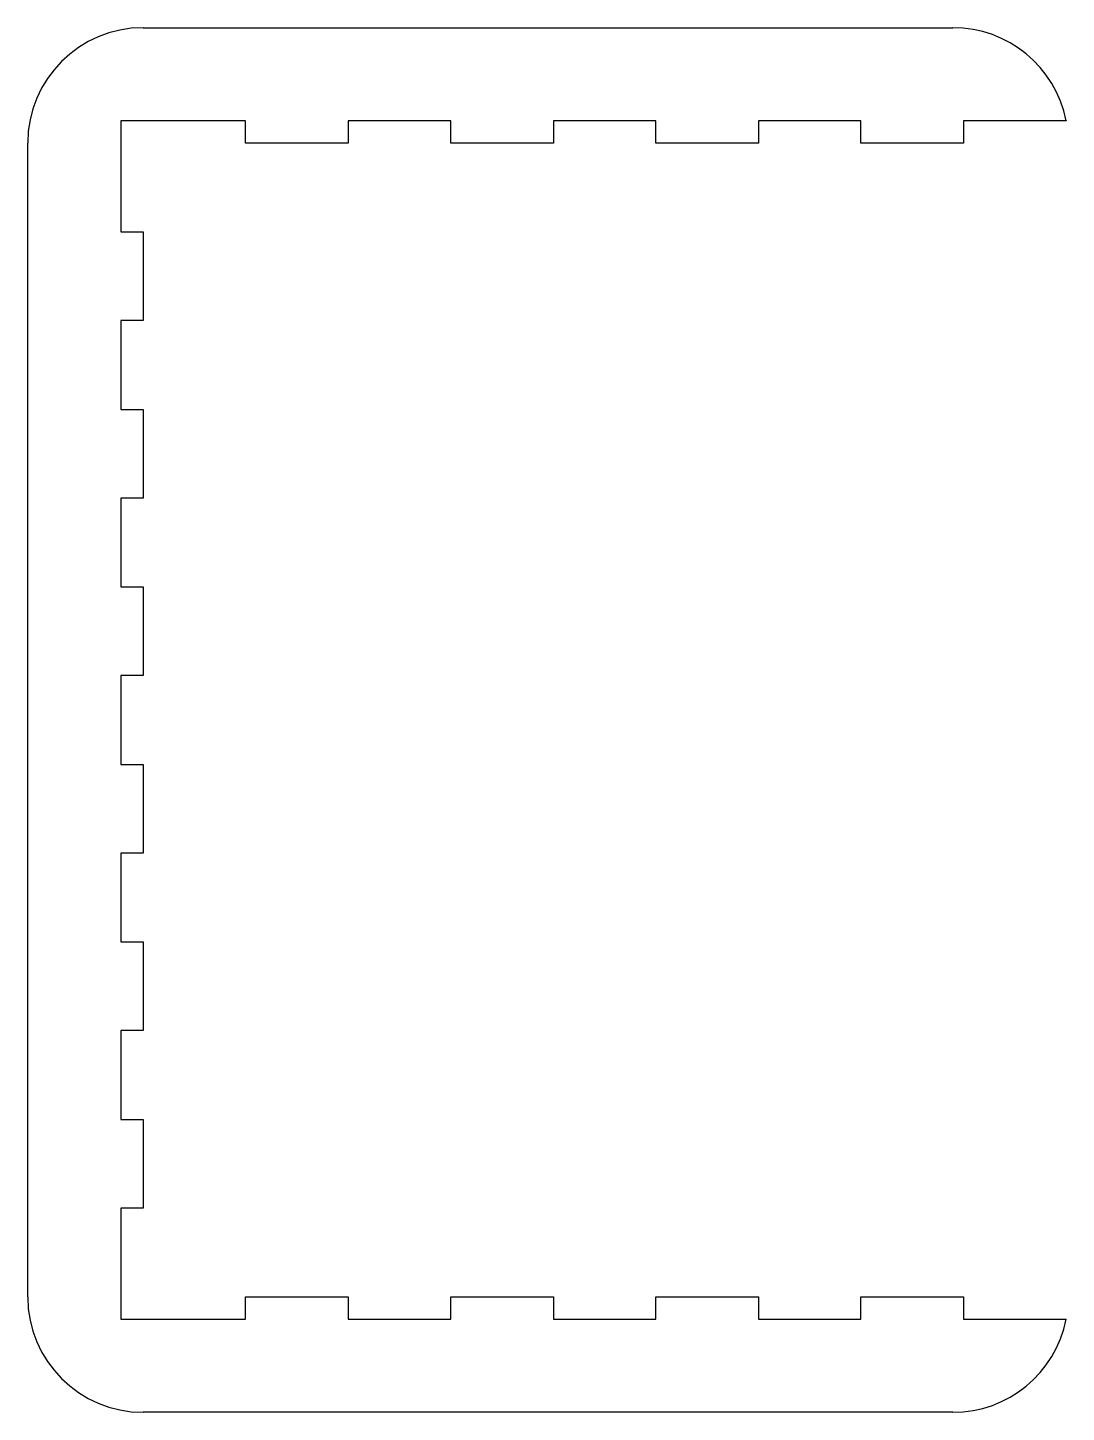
# Model space of a CAD drawing. Extents: x -280 to -10, y -27 to 333.
import ezdxf

# ---------------------------------------------------------------- set-up
doc = ezdxf.new("R2010")
doc.units = 0

msp = doc.modelspace()

# ---------------------------------------------------------------- linework, layer by layer
at = {"layer": '1', "color": 1}
for p, q in [((-250, 333.405), (-39.434, 333.405)), ((-223.338, 309.195), (-255.795, 309.195)), ((-255.795, 309.195), (-255.795, 280.328)), ((-223.338, 303.4), (-223.338, 309.195)), ((-170.005, 309.195), (-196.662, 309.195)), ((-196.662, 309.195), (-196.662, 303.4)), ((-170.005, 303.4), (-170.005, 309.195)), ((-116.672, 309.195), (-143.328, 309.195)), ((-143.328, 309.195), (-143.328, 303.4)), ((-116.672, 303.4), (-116.672, 309.195)), ((-63.338, 309.195), (-89.995, 309.195)), ((-89.995, 309.195), (-89.995, 303.4)), ((-63.338, 303.4), (-63.338, 309.195)), ((-10, 309.195), (-36.662, 309.195)), ((-36.662, 309.195), (-36.662, 303.4)), ((-9.996, 309.197), (-10, 309.195)), ((-9.995, 309.201), (-9.996, 309.197)), ((-280.005, 3.4), (-280.005, 303.4)), ((-223.337, 303.396), (-223.338, 303.4)), ((-223.333, 303.395), (-223.337, 303.396)), ((-196.667, 303.395), (-223.333, 303.395)), ((-196.663, 303.396), (-196.667, 303.395)), ((-196.662, 303.4), (-196.663, 303.396)), ((-170.004, 303.396), (-170.005, 303.4)), ((-170, 303.395), (-170.004, 303.396)), ((-143.333, 303.395), (-170, 303.395)), ((-143.329, 303.396), (-143.333, 303.395)), ((-143.328, 303.4), (-143.329, 303.396)), ((-116.671, 303.396), (-116.672, 303.4)), ((-116.667, 303.395), (-116.671, 303.396)), ((-90, 303.395), (-116.667, 303.395)), ((-89.996, 303.396), (-90, 303.395)), ((-89.995, 303.4), (-89.996, 303.396)), ((-63.337, 303.396), (-63.338, 303.4)), ((-63.333, 303.395), (-63.337, 303.396)), ((-36.667, 303.395), (-63.333, 303.395)), ((-36.663, 303.396), (-36.667, 303.395)), ((-36.662, 303.4), (-36.663, 303.396)), ((-255.795, 280.328), (-250, 280.328)), ((-250, 280.328), (-249.996, 280.327)), ((-249.996, 280.327), (-249.995, 280.323)), ((-249.995, 280.323), (-249.995, 257.246)), ((-250, 257.241), (-255.795, 257.241)), ((-255.795, 257.241), (-255.795, 234.174)), ((-249.996, 257.242), (-250, 257.241)), ((-249.995, 257.246), (-249.996, 257.242)), ((-255.795, 234.174), (-250, 234.174)), ((-250, 234.174), (-249.996, 234.173)), ((-249.996, 234.173), (-249.995, 234.169)), ((-249.995, 234.169), (-249.995, 211.092)), ((-250, 211.087), (-255.795, 211.087)), ((-255.795, 211.087), (-255.795, 188.02)), ((-249.996, 211.088), (-250, 211.087)), ((-249.995, 211.092), (-249.996, 211.088)), ((-255.795, 188.02), (-250, 188.02)), ((-250, 188.02), (-249.996, 188.019)), ((-249.996, 188.019), (-249.995, 188.015)), ((-249.995, 188.015), (-249.995, 164.938)), ((-250, 164.933), (-255.795, 164.933)), ((-255.795, 164.933), (-255.795, 141.867)), ((-249.996, 164.934), (-250, 164.933)), ((-249.995, 164.938), (-249.996, 164.934)), ((-255.795, 141.867), (-250, 141.867)), ((-250, 141.867), (-249.996, 141.866)), ((-249.996, 141.866), (-249.995, 141.862)), ((-249.995, 141.862), (-249.995, 118.785)), ((-250, 118.78), (-255.795, 118.78)), ((-255.795, 118.78), (-255.795, 95.713)), ((-249.996, 118.781), (-250, 118.78)), ((-249.995, 118.785), (-249.996, 118.781)), ((-255.795, 95.713), (-250, 95.713)), ((-250, 95.713), (-249.996, 95.711)), ((-249.996, 95.711), (-249.995, 95.708)), ((-249.995, 95.708), (-249.995, 72.631)), ((-250, 72.626), (-255.795, 72.626)), ((-255.795, 72.626), (-255.795, 49.559)), ((-249.996, 72.627), (-250, 72.626)), ((-249.995, 72.631), (-249.996, 72.627)), ((-255.795, 49.559), (-250, 49.559)), ((-250, 49.559), (-249.996, 49.557)), ((-249.996, 49.557), (-249.995, 49.554)), ((-249.995, 49.554), (-249.995, 26.477)), ((-250, 26.472), (-255.795, 26.472)), ((-255.795, 26.472), (-255.795, -2.395)), ((-249.996, 26.473), (-250, 26.472)), ((-249.995, 26.477), (-249.996, 26.473)), ((-223.338, 3.4), (-223.337, 3.404)), ((-223.338, -2.395), (-223.338, 3.4)), ((-223.337, 3.404), (-223.333, 3.405)), ((-223.333, 3.405), (-196.667, 3.405)), ((-196.667, 3.405), (-196.663, 3.404)), ((-196.663, 3.404), (-196.662, 3.4)), ((-196.662, 3.4), (-196.662, -2.395)), ((-170.005, 3.4), (-170.004, 3.404)), ((-170.005, -2.395), (-170.005, 3.4)), ((-170.004, 3.404), (-170, 3.405)), ((-170, 3.405), (-143.333, 3.405)), ((-143.333, 3.405), (-143.329, 3.404)), ((-143.329, 3.404), (-143.328, 3.4)), ((-143.328, 3.4), (-143.328, -2.395)), ((-116.672, 3.4), (-116.671, 3.404)), ((-116.672, -2.395), (-116.672, 3.4)), ((-116.671, 3.404), (-116.667, 3.405)), ((-116.667, 3.405), (-90, 3.405)), ((-90, 3.405), (-89.996, 3.404)), ((-89.996, 3.404), (-89.995, 3.4)), ((-89.995, 3.4), (-89.995, -2.395)), ((-63.338, 3.4), (-63.337, 3.404)), ((-63.338, -2.395), (-63.338, 3.4)), ((-63.337, 3.404), (-63.333, 3.405)), ((-63.333, 3.405), (-36.667, 3.405)), ((-36.667, 3.405), (-36.663, 3.404)), ((-36.663, 3.404), (-36.662, 3.4)), ((-36.662, 3.4), (-36.662, -2.395)), ((-255.795, -2.395), (-223.338, -2.395)), ((-196.662, -2.395), (-170.005, -2.395)), ((-143.328, -2.395), (-116.672, -2.395)), ((-89.995, -2.395), (-63.338, -2.395)), ((-36.662, -2.395), (-10, -2.395)), ((-10, -2.395), (-9.996, -2.397)), ((-9.996, -2.397), (-9.995, -2.401)), ((-39.434, -26.605), (-250, -26.605))]:
    msp.add_line(p, q, dxfattribs=at)
at = {"layer": '1', "color": 2}
for p, q in [((-9.957, 309.234), (-9.995, 309.201)), ((-9.995, 309.201), (-9.948, 309.185))]:
    msp.add_line(p, q, dxfattribs=at)
at = {"layer": '1', "color": 3}
for p, q in [((-9.957, 309.234, 15), (-9.957, 309.234, 15)), ((-9.957, 309.234, 15), (-9.957, 309.234)), ((-9.948, 309.185), (-9.948, 309.185, 15))]:
    msp.add_line(p, q, dxfattribs=at)
at = {"layer": '1', "color": 1}
for centre, start, end in [((-250, 303.4), 90, 180), ((-39.434, 303.4), 11.14737, 90), ((-250, 3.4), 180, -90), ((-39.434, 3.4), -90, -11.14738)]:
    msp.add_arc(centre, 30.005, start, end, dxfattribs=at)

doc.saveas('drawing.dxf')
